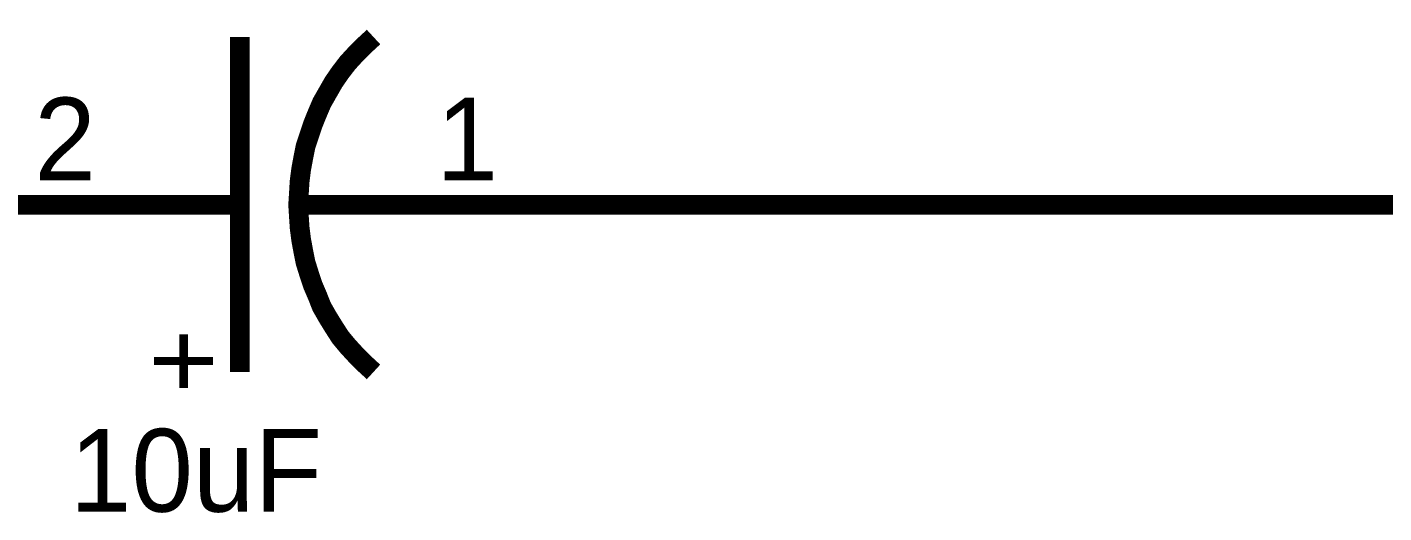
# Model space of a CAD drawing. Header units: inches. Extents: x 0 to 432, y 0 to 280.
# Drawn here: x 224.86 to 245.48, y 162.95 to 170.33 of the extents above; entities that cross this region are included whole.
import ezdxf

# ---------------------------------------------------------------- set-up
doc = ezdxf.new("R2010")
doc.units = ezdxf.units.IN
doc.layers.add('Sheet', color=255, linetype='Continuous')

msp = doc.modelspace()

# ---------------------------------------------------------------- linework, layer by layer
at = {"layer": 'Sheet'}
for points in [[(228.097, 165.091, 0.3, 0.3, 0), (228.097, 170.178, 0.3, 0.3, 0)], [(230.129, 165.091, 0.3, 0.3, 0), (229.995, 165.214, 0.3, 0.3, 0), (229.86, 165.349, 0.3, 0.3, 0), (229.736, 165.484, 0.3, 0.3, 0), (229.624, 165.619, 0.3, 0.3, 0), (229.523, 165.776, 0.3, 0.3, 0), (229.433, 165.922, 0.3, 0.3, 0), (229.343, 166.079, 0.3, 0.3, 0), (229.276, 166.247, 0.3, 0.3, 0), (229.208, 166.405, 0.3, 0.3, 0), (229.152, 166.573, 0.3, 0.3, 0), (229.096, 166.753, 0.3, 0.3, 0), (229.062, 166.921, 0.3, 0.3, 0), (229.029, 167.101, 0.3, 0.3, 0), (229.006, 167.281, 0.3, 0.3, 0), (228.995, 167.449, 0.3, 0.3, 0), (228.984, 167.629, 0.3, 0.3, 0), (228.995, 167.808, 0.3, 0.3, 0), (229.006, 167.988, 0.3, 0.3, 0), (229.029, 168.168, 0.3, 0.3, 0), (229.062, 168.347, 0.3, 0.3, 0), (229.096, 168.516, 0.3, 0.3, 0), (229.152, 168.684, 0.3, 0.3, 0), (229.208, 168.853, 0.3, 0.3, 0), (229.276, 169.021, 0.3, 0.3, 0), (229.343, 169.178, 0.3, 0.3, 0), (229.433, 169.336, 0.3, 0.3, 0), (229.523, 169.493, 0.3, 0.3, 0), (229.624, 169.639, 0.3, 0.3, 0), (229.736, 169.785, 0.3, 0.3, 0), (229.86, 169.92, 0.3, 0.3, 0), (229.995, 170.054, 0.3, 0.3, 0), (230.129, 170.178, 0.3, 0.3, 0)], [(220.988, 167.629, 0.3, 0.3, 0), (226.064, 167.629, 0.3, 0.3, 0)], [(228.097, 167.629, 0.3, 0.3, 0), (226.064, 167.629, 0.3, 0.3, 0)], [(228.097, 167.629, 0.3, 0.3, 0), (227.333, 167.629, 0.3, 0.3, 0)], [(229.119, 167.629, 0.3, 0.3, 0), (231.14, 167.629, 0.3, 0.3, 0)], [(229.119, 167.629, 0.3, 0.3, 0), (229.624, 167.629, 0.3, 0.3, 0)], [(289.563, 167.629, 0.3, 0.3, 0), (248.93, 167.629, 0.3, 0.3, 0), (231.14, 167.629, 0.3, 0.3, 0)]]:
    msp.add_lwpolyline(points, format="xyseb", dxfattribs=at)

# ---------------------------------------------------------------- texts
for s, height, p in [('2', 1.258, (224.974, 167.999)), ('1', 1.258, (231.084, 167.999)), ('10uF', 1.2577, (225.514, 162.968))]:
    msp.add_text(s, height=height, dxfattribs=at).set_placement(p)
msp.add_text('+', height=1.258, rotation=90, dxfattribs=at).set_placement((227.85, 164.765))

doc.saveas('drawing.dxf')
